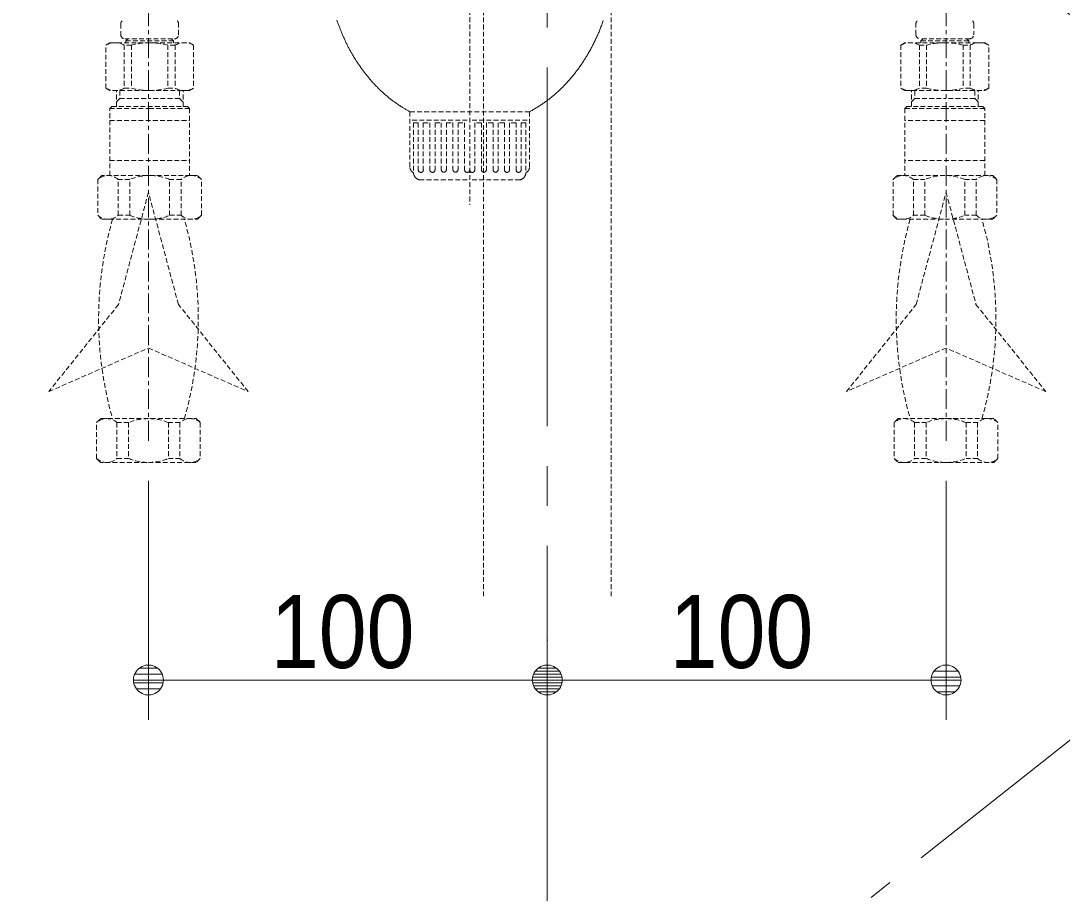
# Model space of a CAD drawing. Units: millimetres, scale not verified. Extents: x -3031 to 3031, y -1522 to 1522.
# Drawn here: x -1374.8 to -1113.6, y -603.2 to -384.3 of the extents above; entities that cross this region are included whole.
import ezdxf
from ezdxf.enums import TextEntityAlignment as Align

# ---------------------------------------------------------------- set-up
doc = ezdxf.new("R2010")
doc.units = ezdxf.units.MM
doc.header["$LTSCALE"] = 10
for name, pattern in [('CHAIN1', [8, 5, -1, 1, -1]), ('CHAIN2', [12, 9, -1, 1, -1]), ('DASHED1', [1.8, 1.2, -0.6]), ('LONG_DOUBLE_CHAIN', [21.8, 18, -1, 0.6, -0.6, 0.6, -1])]:
    doc.linetypes.add(name, pattern=pattern)
for name, color, linetype, lineweight in [('0-1_5ボウル・キャビネット', 7, 'Continuous', 9), ('0-2_2寸法-1', 7, 'Continuous', 9), ('0-3_0', 7, 'Continuous', 9), ('0-5_4給排水', 7, 'DASHED1', 9)]:
    doc.layers.add(name, color=color, linetype=linetype, lineweight=lineweight)
doc.styles.add('ＭＳ Ｐゴシック', font='')
doc.styles.get('ＭＳ Ｐゴシック').set_extended_font_data('MS PGothic')

# ---------------------------------------------------------------- blocks, each defined once
blk = doc.blocks.new('グループ-28')
at = {"layer": '0-5_4給排水'}
for p, q in [((-4559.4, -3850.6), (-4559.4, -3878)), ((-4414.4, -3878), (-4414.4, -3850.6)), ((-2565.6, -3878), (-2565.6, -3850.6)), ((-2420.6, -3850.6), (-2420.6, -3878)), ((-4549.4, -3888), (-4424.4, -3888)), ((-2430.6, -3888), (-2555.6, -3888)), ((-4550.6, -3903.8), (-4550.6, -4012.2)), ((-4532.7, -3903.8), (-4550.6, -3903.8)), ((-4426.9, -3893), (-4546.9, -3893)), ((-4532.7, -3903.8), (-4532.7, -4012.2)), ((-4441.1, -3903.8), (-4441.1, -4012.2)), ((-4423.2, -3903.8), (-4441.1, -3903.8)), ((-4423.2, -3903.8), (-4423.2, -4012.2)), ((-2556.8, -3903.8), (-2556.8, -4012.2)), ((-2556.8, -3903.8), (-2538.9, -3903.8)), ((-2553.1, -3893), (-2433.1, -3893)), ((-2538.9, -3903.8), (-2538.9, -4012.2)), ((-2447.3, -3903.8), (-2447.3, -4012.2)), ((-2447.3, -3903.8), (-2429.4, -3903.8)), ((-2429.4, -3903.8), (-2429.4, -4012.2)), ((-4570.4, -4058), (-4570.4, -4018)), ((-4550.6, -4012.2), (-4532.7, -4012.2)), ((-4441.1, -4012.2), (-4423.2, -4012.2)), ((-4403.4, -4058), (-4403.4, -4018)), ((-2576.6, -4058), (-2576.6, -4018)), ((-2538.9, -4012.2), (-2556.8, -4012.2)), ((-2429.4, -4012.2), (-2447.3, -4012.2)), ((-2409.6, -4058), (-2409.6, -4018)), ((-4561.9, -4038), (-4486.9, -4038)), ((-4411.9, -4038), (-4486.9, -4038)), ((-2568.1, -4038), (-2493.1, -4038)), ((-2418.1, -4038), (-2493.1, -4038)), ((-4586.9, -4063), (-4486.9, -4063)), ((-4386.9, -4063), (-4486.9, -4063)), ((-2593.1, -4063), (-2493.1, -4063)), ((-2393.1, -4063), (-2493.1, -4063)), ((-4586.9, -4093.3), (-4386.9, -4093.3)), ((-2393.1, -4093.3), (-2593.1, -4093.3)), ((-4586.9, -4193.3), (-4386.9, -4193.3)), ((-2393.1, -4193.3), (-2593.1, -4193.3)), ((-4536.9, -4241), (-4565.8, -4241)), ((-4565.8, -4331), (-4565.8, -4241)), ((-4536.9, -4331), (-4536.9, -4241)), ((-4436.9, -4331), (-4436.9, -4241)), ((-4408, -4241), (-4436.9, -4241)), ((-4408, -4331), (-4408, -4241)), ((-2572, -4331), (-2572, -4241)), ((-2572, -4241), (-2543.1, -4241)), ((-2543.1, -4331), (-2543.1, -4241)), ((-2443.1, -4241), (-2414.2, -4241)), ((-2443.1, -4331), (-2443.1, -4241)), ((-2414.2, -4331), (-2414.2, -4241)), ((-4565.8, -4331), (-4536.9, -4331)), ((-4436.9, -4331), (-4408, -4331)), ((-2543.1, -4331), (-2572, -4331)), ((-2414.2, -4331), (-2443.1, -4331)), ((-4540, -4851), (-4568.9, -4851)), ((-4568.9, -4851), (-4568.9, -4941)), ((-4540, -4851), (-4540, -4941)), ((-4440, -4851), (-4440, -4941)), ((-4411.1, -4851), (-4440, -4851)), ((-4411.1, -4851), (-4411.1, -4941)), ((-2568.9, -4851), (-2540, -4851)), ((-2568.9, -4851), (-2568.9, -4941)), ((-2540, -4851), (-2540, -4941)), ((-2440, -4851), (-2411.1, -4851)), ((-2440, -4851), (-2440, -4941)), ((-2411.1, -4851), (-2411.1, -4941)), ((-4568.9, -4941), (-4540, -4941)), ((-4440, -4941), (-4411.1, -4941)), ((-2540, -4941), (-2568.9, -4941)), ((-2411.1, -4941), (-2440, -4941))]:
    blk.add_line(p, q, dxfattribs=at)
for points in [[(-4541.9, -3888), (-4546.9, -3893), (-4546.9, -3898)], [(-4426.9, -3898), (-4426.9, -3893), (-4431.9, -3888)], [(-2553.1, -3898), (-2553.1, -3893), (-2548.1, -3888)], [(-2438.1, -3888), (-2433.1, -3893), (-2433.1, -3898)], [(-4561.9, -4018), (-4561.9, -4038), (-4570.4, -4046.5)], [(-4411.9, -4018), (-4411.9, -4038), (-4403.4, -4046.5)], [(-2568.1, -4018), (-2568.1, -4038), (-2576.6, -4046.5)], [(-2418.1, -4018), (-2418.1, -4038), (-2409.6, -4046.5)], [(-4586.9, -4231), (-4586.9, -4063), (-4581.9, -4058), (-4391.9, -4058), (-4386.9, -4063), (-4386.9, -4231)], [(-2393.1, -4231), (-2393.1, -4063), (-2398.1, -4058), (-2588.1, -4058), (-2593.1, -4063), (-2593.1, -4231)]]:
    blk.add_lwpolyline(points, dxfattribs=at)
for points in [[(-4386.9, -3898), (-4376.9, -3903.8), (-4376.9, -4012.2), (-4386.9, -4018), (-4586.9, -4018), (-4596.9, -4012.2), (-4596.9, -3903.8), (-4586.9, -3898)], [(-2593.1, -3898), (-2603.1, -3903.8), (-2603.1, -4012.2), (-2593.1, -4018), (-2393.1, -4018), (-2383.1, -4012.2), (-2383.1, -3903.8), (-2393.1, -3898)], [(-4616.9, -4241), (-4616.9, -4331), (-4606.9, -4341), (-4366.9, -4341), (-4356.9, -4331), (-4356.9, -4241), (-4366.9, -4231), (-4606.9, -4231)], [(-2363.1, -4241), (-2363.1, -4331), (-2373.1, -4341), (-2613.1, -4341), (-2623.1, -4331), (-2623.1, -4241), (-2613.1, -4231), (-2373.1, -4231)], [(-4740, -4773.3), (-4490, -4663.9), (-4240, -4773.3), (-4415, -4554.5), (-4490, -4273.3), (-4565, -4554.5)], [(-2240, -4773.3), (-2490, -4663.9), (-2740, -4773.3), (-2565, -4554.5), (-2490, -4273.3), (-2415, -4554.5)], [(-4620, -4941), (-4620, -4851), (-4610, -4841), (-4370, -4841), (-4360, -4851), (-4360, -4941), (-4370, -4951), (-4610, -4951)], [(-2360, -4941), (-2360, -4851), (-2370, -4841), (-2610, -4841), (-2620, -4851), (-2620, -4941), (-2610, -4951), (-2370, -4951)]]:
    blk.add_lwpolyline(points, close=True, dxfattribs=at)
for centre, radius, start, end in [((-4549.4, -3850.6), 10, 130.5416, 180), ((-4424.4, -3850.6), 10, 0, 49.4584), ((-2555.6, -3850.6), 10, 130.5416, 180), ((-2430.6, -3850.6), 10, 0, 49.4584), ((-4549.4, -3878), 10, 180, 270), ((-4424.4, -3878), 10, 270, 0), ((-2555.6, -3878), 10, 180, 270), ((-2430.6, -3878), 10, 270, 0), ((-4573.7, -3947.3), 49.3, 61.9988, 118.0013), ((-4486.9, -4082.7), 184.7, 90, 104.3623), ((-4486.9, -4082.7), 184.7, 75.6377, 90), ((-4400, -3947.3), 49.3, 61.9987, 118.0013), ((-2580, -3947.3), 49.3, 61.9987, 118.0013), ((-2493.1, -4082.7), 184.7, 90, 104.3623), ((-2493.1, -4082.7), 184.7, 75.6377, 90), ((-2406.3, -3947.3), 49.3, 61.9987, 118.0012), ((-4573.7, -3968.7), 49.3, 241.9987, 298.0013), ((-4486.9, -3833.3), 184.7, 255.6377, 270), ((-4486.9, -3833.3), 184.7, 270, 284.3623), ((-4400, -3968.7), 49.3, 241.9987, 298.0013), ((-2580, -3968.7), 49.3, 241.9987, 298.0013), ((-2493.1, -3833.3), 184.7, 255.6377, 270), ((-2493.1, -3833.3), 184.7, 270, 284.3623), ((-2406.3, -3968.7), 49.3, 241.9987, 298.0013), ((-4591.3, -4268.6), 37.6, 47.2327, 132.7673), ((-4486.9, -4361), 130, 90, 112.6199), ((-4486.9, -4361), 130, 67.3801, 90), ((-4382.4, -4268.6), 37.6, 47.2328, 132.7672), ((-2597.6, -4268.6), 37.6, 47.2328, 132.7672), ((-2493.1, -4361), 130, 90, 112.6199), ((-2493.1, -4361), 130, 67.3801, 90), ((-2388.7, -4268.6), 37.6, 47.2327, 132.7673), ((-4591.3, -4303.4), 37.6, 227.2328, 312.7672), ((-4486.9, -4211), 130, 247.3801, 270), ((-4486.9, -4211), 130, 270, 292.6199), ((-4382.4, -4303.4), 37.6, 227.2328, 312.7672), ((-2597.6, -4303.4), 37.6, 227.2328, 312.7672), ((-2493.1, -4211), 130, 247.3801, 270), ((-2493.1, -4211), 130, 270, 292.6199), ((-2388.7, -4303.4), 37.6, 227.2328, 312.7672), ((-3704.6, -4591), 910.4, 164.0608, 180), ((-5275.4, -4591), 910.4, 0, 15.9392), ((-1704.6, -4591), 910.4, 164.0608, 180), ((-3275.4, -4591), 910.4, 0, 15.9392), ((-3704.6, -4591), 910.4, 180, 195.9392), ((-5275.4, -4591), 910.4, 344.0608, 0), ((-1704.6, -4591), 910.4, 180, 195.9392), ((-3275.4, -4591), 910.4, 344.0608, 0), ((-4594.5, -4878.6), 37.6, 47.2328, 132.7672), ((-4490, -4971), 130, 90, 112.6199), ((-4490, -4971), 130, 67.3801, 90), ((-4385.5, -4878.6), 37.6, 47.2328, 132.7672), ((-2594.5, -4878.6), 37.6, 47.2328, 132.7672), ((-2490, -4971), 130, 90, 112.6199), ((-2490, -4971), 130, 67.3801, 90), ((-2385.5, -4878.6), 37.6, 47.2328, 132.7672), ((-4594.5, -4913.4), 37.6, 227.2328, 312.7672), ((-4490, -4821), 130, 247.3801, 270), ((-4490, -4821), 130, 270, 292.6199), ((-4385.5, -4913.4), 37.6, 227.2327, 312.7672), ((-2594.5, -4913.4), 37.6, 227.2328, 312.7673), ((-2490, -4821), 130, 247.3801, 270), ((-2490, -4821), 130, 270, 292.6199), ((-2385.5, -4913.4), 37.6, 227.2328, 312.7672)]:
    blk.add_arc(centre, radius, start, end, dxfattribs=at)
blk = doc.blocks.new('グループ-29')
at = {"layer": '0-5_4給排水', "linetype": 'CHAIN1'}
for p, q in [((-4490, -4896.8), (-4490, -3307.6)), ((-2490, -4896.8), (-2490, -3307.6))]:
    blk.add_line(p, q, dxfattribs=at)
at = {"layer": '0-5_4給排水'}
blk.add_blockref('グループ-28', (0, 0), dxfattribs=at)
blk = doc.blocks.new('_Dot')
at = {"layer": '0-3_0'}
for p, q in [((-5, 0), (-10, 0)), ((4.89, 1), (-4.89, 1)), ((3.99, 3), (-3.99, 3)), ((4.58, -1.99), (-4.58, -1.99)), ((3, -3.99), (-3, -3.99))]:
    blk.add_line(p, q, dxfattribs=at)
for points in [[(5, 0), (4.96, 0.63), (4.84, 1.24), (4.65, 1.84), (4.38, 2.41), (4.05, 2.94), (3.64, 3.42), (3.19, 3.85), (2.68, 4.22), (2.13, 4.52), (1.55, 4.76), (0.94, 4.91), (0.31, 4.99), (-0.31, 4.99), (-0.94, 4.91), (-1.55, 4.76), (-2.13, 4.52), (-2.68, 4.22), (-3.19, 3.85), (-3.64, 3.42), (-4.05, 2.94), (-4.38, 2.41), (-4.65, 1.84), (-4.84, 1.24), (-4.96, 0.63), (-5, 0), (0, 0)], [(-5, 0), (-4.96, -0.63), (-4.84, -1.24), (-4.65, -1.84), (-4.38, -2.41), (-4.05, -2.94), (-3.64, -3.42), (-3.19, -3.85), (-2.68, -4.22), (-2.13, -4.52), (-1.55, -4.76), (-0.94, -4.91), (-0.31, -4.99), (0.31, -4.99), (0.94, -4.91), (1.55, -4.76), (2.13, -4.52), (2.68, -4.22), (3.19, -3.85), (3.64, -3.42), (4.05, -2.94), (4.38, -2.41), (4.65, -1.84), (4.84, -1.24), (4.96, -0.63), (5, 0), (0, 0)]]:
    blk.add_lwpolyline(points, close=True, dxfattribs=at)
blk = doc.blocks.new('グループ-44')
at = {"layer": '0-5_4給排水'}
for p, q in [((-3834.5, -4071), (-3684.5, -4071)), ((-3834.5, -4071), (-3834.5, -4211.3)), ((-3534.5, -4071), (-3684.5, -4071)), ((-3534.5, -4071), (-3534.5, -4211.3)), ((-3828.5, -4092), (-3684.5, -4092)), ((-3825.5, -4098.8), (-3825.5, -4224.6)), ((-3800.8, -4098.8), (-3785, -4098.8)), ((-3800.8, -4098.8), (-3800.8, -4217.3)), ((-3784.3, -4098.7), (-3784.3, -4217.2)), ((-3771.5, -4098.8), (-3755.8, -4098.8)), ((-3771.5, -4098.8), (-3771.5, -4217.3)), ((-3755.8, -4098.8), (-3755.8, -4217.3)), ((-3743, -4098.8), (-3727.3, -4098.8)), ((-3743, -4098.8), (-3743, -4217.3)), ((-3726.5, -4098.5), (-3726.5, -4216.9)), ((-3713.8, -4098.8), (-3698, -4098.8)), ((-3713.8, -4098.8), (-3713.8, -4217.3)), ((-3697.3, -4098.6), (-3697.3, -4217.1)), ((-3540.5, -4092), (-3684.5, -4092)), ((-3671.7, -4098.6), (-3671.7, -4217.1)), ((-3655.3, -4098.8), (-3671, -4098.8)), ((-3655.3, -4098.8), (-3655.3, -4217.3)), ((-3642.5, -4098.5), (-3642.5, -4216.9)), ((-3626, -4098.8), (-3641.8, -4098.8)), ((-3626, -4098.8), (-3626, -4217.3)), ((-3597.5, -4098.8), (-3613.3, -4098.8)), ((-3613.3, -4098.8), (-3613.3, -4217.3)), ((-3597.5, -4098.8), (-3597.5, -4217.3)), ((-3584.7, -4098.7), (-3584.7, -4217.2)), ((-3568.3, -4098.8), (-3584, -4098.8)), ((-3568.3, -4098.8), (-3568.3, -4217.3)), ((-3543.5, -4098.8), (-3543.5, -4224.6)), ((-3810.5, -4242), (-3684.5, -4242)), ((-3558.5, -4242), (-3684.5, -4242))]:
    blk.add_line(p, q, dxfattribs=at)
for points in [[(-3825.5, -4098.8), (-3813.5, -4098.8), (-3813.5, -4217.3)], [(-3543.5, -4098.8), (-3555.5, -4098.8), (-3555.5, -4217.3)]]:
    blk.add_lwpolyline(points, dxfattribs=at)
for centre, radius, start, end in [((-3817.8, -4209.2), 16.8, 185.8355, 214.2869), ((-3817.8, -4209.2), 16.8, 214.2869, 242.7382), ((-3806.4, -4223.3), 19.1, 183.8317, 220.7636), ((-3807.1, -4216.9), 6.38, 183.2872, 270.674), ((-3807.1, -4216.9), 6.38, 270.674, 358.0609), ((-3777.9, -4216.9), 6.38, 183.2872, 270.674), ((-3777.9, -4216.9), 6.38, 270.674, 358.0609), ((-3749.4, -4216.4), 6.38, 183.2872, 270.674), ((-3749.4, -4216.4), 6.38, 270.674, 358.0609), ((-3720.1, -4216.4), 6.38, 183.2872, 270.674), ((-3720.1, -4216.4), 6.38, 270.674, 358.0609), ((-3690.9, -4217), 6.38, 183.2872, 270.674), ((-3690.9, -4217), 6.38, 270.674, 358.0609), ((-3678.1, -4217), 6.38, 181.9391, 269.326), ((-3678.1, -4217), 6.38, 269.326, 356.7128), ((-3648.9, -4216.4), 6.38, 181.9391, 269.326), ((-3648.9, -4216.4), 6.38, 269.326, 356.7128), ((-3619.6, -4216.4), 6.38, 181.9391, 269.326), ((-3619.6, -4216.4), 6.38, 269.326, 356.7128), ((-3591.1, -4216.9), 6.38, 181.9391, 269.326), ((-3591.1, -4216.9), 6.38, 269.326, 356.7128), ((-3561.9, -4216.9), 6.38, 181.9391, 269.326), ((-3561.9, -4216.9), 6.38, 269.326, 356.7128), ((-3562.6, -4223.3), 19.1, 319.2364, 356.1683), ((-3551.2, -4209.2), 16.8, 297.2618, 325.7131), ((-3551.2, -4209.2), 16.8, 325.7131, 354.1645), ((-3806.4, -4223.3), 19.1, 220.7636, 257.6956), ((-3562.6, -4223.3), 19.1, 282.3044, 319.2364)]:
    blk.add_arc(centre, radius, start, end, dxfattribs=at)
blk = doc.blocks.new('グループ-47')
at = {"layer": '0-5_4給排水'}
for p, q in [((-3650, -5286.6), (-3650, -3286.6)), ((-3330, -5286.6), (-3330, -3286.6)), ((-3684.5, -3762), (-3684.5, -4305))]:
    blk.add_line(p, q, dxfattribs=at)
for points in [[(-3350.6, -3845), (-3349.7, -3842.4)], [(-4017.4, -3841.7), (-4016.7, -3843.9), (-4015.9, -3846.1), (-4015.2, -3848.2), (-4014.4, -3850.4), (-4013.6, -3852.6), (-4012.8, -3854.7), (-4012, -3856.9), (-4011.2, -3859), (-4010.4, -3861.2)], [(-4010.4, -3861.2), (-4009.5, -3863.3), (-4008.7, -3865.5), (-4007.8, -3867.6), (-4007, -3869.7), (-4006.1, -3871.8), (-4005.2, -3873.9), (-4004.3, -3876), (-4003.4, -3878.1), (-4002.5, -3880.2), (-4001.6, -3882.3), (-4000.7, -3884.4), (-3999.7, -3886.5), (-3998.8, -3888.5), (-3997.8, -3890.6), (-3996.9, -3892.6), (-3995.9, -3894.7), (-3994.9, -3896.7), (-3994, -3898.7), (-3993, -3900.8), (-3992, -3902.8), (-3990.9, -3904.8), (-3989.9, -3906.8), (-3988.9, -3908.8), (-3987.8, -3910.8), (-3986.8, -3912.8), (-3985.7, -3914.7), (-3984.7, -3916.7), (-3983.6, -3918.7), (-3982.5, -3920.6), (-3981.4, -3922.6), (-3980.3, -3924.5), (-3979.2, -3926.4), (-3978.1, -3928.3), (-3977, -3930.2), (-3975.8, -3932.2), (-3974.7, -3934), (-3973.6, -3935.9), (-3972.4, -3937.8), (-3971.2, -3939.7)], [(-3395.8, -3939.1), (-3394.4, -3936.8), (-3393, -3934.6), (-3391.7, -3932.4), (-3390.3, -3930.1), (-3389, -3927.8), (-3387.6, -3925.6), (-3386.3, -3923.3), (-3385, -3921), (-3383.7, -3918.6), (-3382.4, -3916.3), (-3381.1, -3914), (-3379.9, -3911.7), (-3378.6, -3909.3), (-3377.4, -3906.9), (-3376.2, -3904.6), (-3374.9, -3902.2), (-3373.8, -3899.8), (-3372.6, -3897.4), (-3371.4, -3895), (-3370.2, -3892.6), (-3369.1, -3890.2), (-3367.9, -3887.7), (-3366.8, -3885.3), (-3365.7, -3882.8), (-3364.6, -3880.4), (-3363.5, -3877.9), (-3362.4, -3875.4), (-3361.4, -3872.9), (-3360.3, -3870.4), (-3359.3, -3867.9), (-3358.3, -3865.4), (-3357.3, -3862.8), (-3356.3, -3860.3), (-3355.3, -3857.8), (-3354.3, -3855.2), (-3353.4, -3852.7), (-3352.4, -3850.1), (-3351.5, -3847.5), (-3350.6, -3845)], [(-3971.2, -3939.7), (-3970.1, -3941.6), (-3968.9, -3943.4), (-3967.7, -3945.3), (-3966.5, -3947.1), (-3965.3, -3948.9), (-3964.1, -3950.8), (-3962.8, -3952.6), (-3961.6, -3954.4), (-3960.4, -3956.2), (-3959.1, -3958), (-3957.9, -3959.8), (-3956.6, -3961.5), (-3955.3, -3963.3), (-3954.1, -3965.1), (-3952.8, -3966.8), (-3951.5, -3968.5), (-3950.2, -3970.3), (-3948.9, -3972), (-3947.6, -3973.7), (-3946.3, -3975.4), (-3944.9, -3977.1), (-3943.6, -3978.8), (-3942.3, -3980.4), (-3940.9, -3982.1), (-3939.5, -3983.8), (-3938.2, -3985.4), (-3936.8, -3987.1), (-3935.4, -3988.7), (-3934, -3990.3), (-3932.6, -3991.9), (-3931.2, -3993.5), (-3929.8, -3995.1), (-3928.4, -3996.7), (-3927, -3998.2), (-3925.6, -3999.8), (-3924.1, -4001.4), (-3922.7, -4002.9), (-3921.3, -4004.4), (-3919.8, -4005.9)], [(-3458.4, -4016), (-3456.6, -4014.3), (-3454.9, -4012.6), (-3453.1, -4010.8), (-3451.3, -4009.1), (-3449.5, -4007.3), (-3447.8, -4005.5), (-3446.1, -4003.7), (-3444.3, -4001.9), (-3442.6, -4000.1), (-3440.9, -3998.2), (-3439.2, -3996.4), (-3437.5, -3994.5), (-3435.8, -3992.6), (-3434.2, -3990.7), (-3432.5, -3988.8), (-3430.9, -3986.9), (-3429.2, -3984.9), (-3427.6, -3983), (-3426, -3981), (-3424.4, -3979), (-3422.8, -3977), (-3421.2, -3975), (-3419.6, -3973), (-3418, -3971), (-3416.5, -3968.9), (-3414.9, -3966.9), (-3413.4, -3964.8), (-3411.8, -3962.7), (-3410.3, -3960.6), (-3408.8, -3958.5), (-3407.3, -3956.4), (-3405.9, -3954.3), (-3404.4, -3952.1), (-3402.9, -3950), (-3401.5, -3947.8), (-3400, -3945.7), (-3398.6, -3943.5), (-3397.2, -3941.3), (-3395.8, -3939.1)], [(-3919.8, -4005.9), (-3918.3, -4007.4), (-3916.9, -4008.9), (-3915.4, -4010.4), (-3913.9, -4011.9), (-3912.4, -4013.4), (-3911, -4014.8), (-3909.5, -4016.3), (-3907.9, -4017.7), (-3906.4, -4019.1), (-3904.9, -4020.6), (-3903.4, -4022), (-3901.9, -4023.4), (-3900.3, -4024.8), (-3898.8, -4026.1), (-3897.2, -4027.5), (-3895.7, -4028.8), (-3894.1, -4030.2), (-3892.6, -4031.5), (-3891, -4032.8), (-3889.4, -4034.1), (-3887.8, -4035.4), (-3886.2, -4036.7), (-3884.6, -4038), (-3883.1, -4039.3), (-3881.4, -4040.5), (-3879.8, -4041.8), (-3878.2, -4043), (-3876.6, -4044.2), (-3875, -4045.4), (-3873.3, -4046.6), (-3871.7, -4047.8), (-3870.1, -4049), (-3868.4, -4050.2), (-3866.8, -4051.3), (-3865.1, -4052.5), (-3863.4, -4053.6), (-3861.8, -4054.7), (-3860.1, -4055.8), (-3858.4, -4056.9)], [(-3534.5, -4071), (-3532.4, -4069.9), (-3530.3, -4068.8), (-3528.3, -4067.6), (-3526.2, -4066.5), (-3524.2, -4065.3), (-3522.1, -4064.1), (-3520.1, -4062.9), (-3518, -4061.7), (-3516, -4060.5), (-3514, -4059.2), (-3512, -4058), (-3509.9, -4056.7), (-3507.9, -4055.4), (-3505.9, -4054.1), (-3503.9, -4052.7), (-3502, -4051.4), (-3500, -4050), (-3498, -4048.6), (-3496.1, -4047.2), (-3494.1, -4045.8), (-3492.1, -4044.4), (-3490.2, -4042.9), (-3488.3, -4041.5), (-3486.3, -4040), (-3484.4, -4038.5), (-3482.5, -4037), (-3480.6, -4035.5), (-3478.7, -4033.9), (-3476.8, -4032.4), (-3475, -4030.8), (-3473.1, -4029.2), (-3471.2, -4027.6), (-3469.4, -4026), (-3467.5, -4024.4), (-3465.7, -4022.8), (-3463.9, -4021.1), (-3462, -4019.4), (-3460.2, -4017.7), (-3458.4, -4016)], [(-3858.4, -4056.9), (-3856.8, -4058), (-3855.1, -4059.1), (-3853.4, -4060.1), (-3851.7, -4061.2), (-3850, -4062.2), (-3848.3, -4063.2), (-3846.6, -4064.2), (-3844.9, -4065.2), (-3843.1, -4066.2), (-3841.4, -4067.2), (-3839.7, -4068.2), (-3838, -4069.1), (-3836.2, -4070.1), (-3834.5, -4071), (-3834.5, -4071)]]:
    blk.add_lwpolyline(points, dxfattribs=at)
blk.add_blockref('グループ-44', (0, 0), dxfattribs=at)

msp = doc.modelspace()

# ---------------------------------------------------------------- linework, layer by layer
at = {"layer": '0-1_5ボウル・キャビネット', "linetype": 'CHAIN2'}
msp.add_line((-1242.75, 84), (-1242.75, -925), dxfattribs=at)
at = {"layer": '0-1_5ボウル・キャビネット', "linetype": 'LONG_DOUBLE_CHAIN'}
msp.add_lwpolyline([(-1490.75, -865), (-994.75, -472.13), (-1490.75, -93)], dxfattribs=at)
at = {"layer": '0-2_2寸法-1'}
for p, q in [((-1342.75, -499.68), (-1342.75, -559.68)), ((-1142.75, -499.68), (-1142.75, -559.68)), ((-1242.75, -539.68), (-1242.65, -539.68)), ((-1242.75, -539.68), (-1242.65, -539.68)), ((-1250.25, -549.68), (-1335.25, -549.68)), ((-1235.25, -549.68), (-1150.25, -549.68))]:
    msp.add_line(p, q, dxfattribs=at)

# ---------------------------------------------------------------- block references
at = {"layer": '0-2_2寸法-1', "xscale": 0.7503418, "yscale": 0.7503418, "rotation": 180}
for p in [(-1342.75, -549.68), (-1242.75, -549.68)]:
    msp.add_blockref('_Dot', p, dxfattribs=at)
at = {"layer": '0-2_2寸法-1', "xscale": 0.7503418, "yscale": 0.7503418}
for p in [(-1242.75, -549.68), (-1142.75, -549.68)]:
    msp.add_blockref('_Dot', p, dxfattribs=at)
at = {"layer": '0-5_4給排水', "xscale": 0.1, "yscale": 0.1}
for name in ['グループ-29', 'グループ-47']:
    msp.add_blockref(name, (-893.75, 0), dxfattribs=at)

# ---------------------------------------------------------------- texts
at = {"layer": '0-2_2寸法-1', "style": 'ＭＳ Ｐゴシック', "width": 0.9}
for p in [(-1312.06, -552.16), (-1212.06, -552.16)]:
    msp.add_text('100', height=18.33, dxfattribs=at).set_placement(p, align=Align.BOTTOM_LEFT)

doc.saveas('drawing.dxf')
